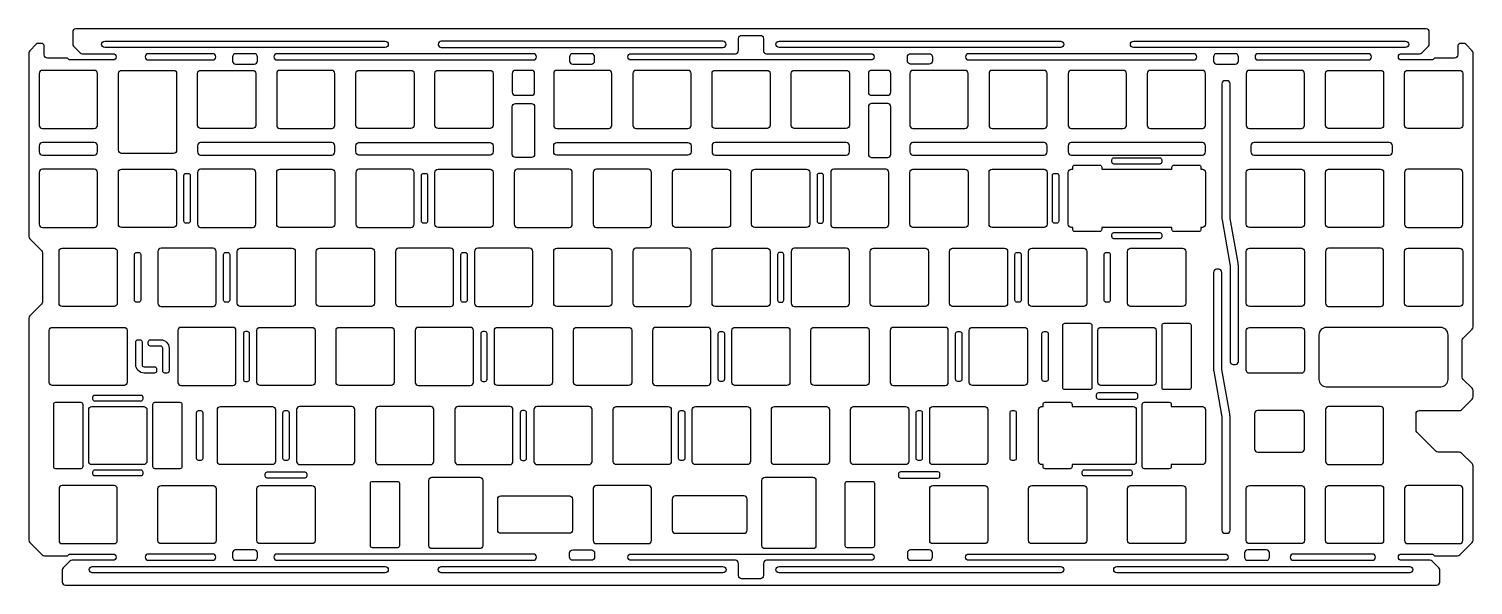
# Model space of a CAD drawing. Header units: millimetres. Extents: x -174 to 174, y -67 to 67.
import ezdxf

# ---------------------------------------------------------------- set-up
doc = ezdxf.new("R2010")
doc.units = ezdxf.units.MM
doc.layers.get('0').update_dxf_attribs({"linetype": 'CONTINUOUS'})

msp = doc.modelspace()

# ---------------------------------------------------------------- linework, layer by layer
for points in [[(169.36, 59.96), (164.82, 59.96, 0.18545), (164.32, 59.76, -0.18545), (163.65, 59.51), (156.56, 59.51, -1), (156.56, 61.01), (160.92, 61.01, 0.198912), (161.46, 61.23), (163.04, 62.81, 0.198912), (163.26, 63.34), (163.26, 66.26, 0.414214), (162.51, 67.01), (-162.51, 67.01, 0.414214), (-163.26, 66.26), (-163.26, 63.34, 0.198912), (-163.04, 62.81), (-161.46, 61.23, 0.198912), (-160.92, 61.01), (-153.56, 61.01, -1), (-153.56, 59.51), (-163.65, 59.51, -0.18545), (-164.32, 59.76, 0.18545), (-164.82, 59.96), (-169.36, 59.96, -0.414214), (-170.11, 60.71), (-170.11, 62.76, 0.414214), (-170.86, 63.51), (-171.5, 63.51, 0.198912), (-172.03, 63.29), (-173.59, 61.73, 0.198912), (-173.81, 61.2), (-173.81, 16.97, 0.198912), (-173.59, 16.44), (-170.76, 13.61, -0.198912), (-170.54, 13.08), (-170.54, 1.2, -0.198912), (-170.76, 0.67), (-173.59, -2.15, 0.198912), (-173.81, -2.68), (-173.81, -56.2, 0.198912), (-173.59, -56.73), (-170.58, -59.74, 0.198912), (-170.05, -59.96), (-164.82, -59.96, 0.18545), (-164.32, -59.76, -0.18545), (-163.65, -59.51), (-153.56, -59.51, -1), (-153.56, -61.01), (-163.42, -61.01, 0.198912), (-163.96, -61.23), (-165.54, -62.81, 0.198912), (-165.76, -63.34), (-165.76, -66.26, 0.414214), (-165.01, -67.01), (165.01, -67.01, 0.414214), (165.76, -66.26), (165.76, -63.34, 0.198912), (165.54, -62.81), (163.96, -61.23, 0.198912), (163.42, -61.01), (156.56, -61.01, -1), (156.56, -59.51), (163.65, -59.51, -0.18545), (164.32, -59.76, 0.18545), (164.82, -59.96), (170.05, -59.96, 0.198912), (170.58, -59.74), (173.59, -56.73, 0.198912), (173.81, -56.2), (173.81, -38.27, 0.198912), (173.59, -37.74), (171.03, -35.18, 0.198912), (170.5, -34.96), (165.38, -34.96, -0.198912), (164.85, -34.74), (160.29, -30.18, -0.198912), (160.07, -29.65), (160.07, -25.71, -0.414214), (160.82, -24.96), (170.5, -24.96, 0.198912), (171.03, -24.74), (173.59, -22.18, 0.198912), (173.81, -21.65), (173.81, -20.11, 0.198912), (173.59, -19.58), (171.43, -17.43, -0.198912), (171.21, -16.9), (171.21, -8.02, -0.198912), (171.43, -7.49), (173.59, -5.33, 0.198912), (173.81, -4.8), (173.81, 61.2, 0.198912), (173.59, 61.73), (172.03, 63.29, 0.198912), (171.5, 63.51), (170.86, 63.51, 0.414214), (170.11, 62.76), (170.11, 60.71, -0.414214)], [(-88.06, 62.51), (-155.56, 62.51, -1), (-155.56, 64.01), (-88.06, 64.01, -1)], [(-6.75, 62.51, 1), (-6.75, 64.01), (-74.56, 64.01, 1), (-74.56, 62.51)], [(-3.01, 61.76), (-3.01, 64.69, -0.414214), (-2.26, 65.44), (2.24, 65.44, -0.414214), (2.99, 64.69), (2.99, 61.76, 0.414214), (3.74, 61.01), (28.9, 61.01, -1), (28.9, 59.51), (-28.9, 59.51, -1), (-28.9, 61.01), (-3.76, 61.01, 0.414214)], [(74.56, 62.51), (6.75, 62.51, -1), (6.75, 64.01), (74.56, 64.01, -1)], [(157.56, 62.51), (92.06, 62.51, -1), (92.06, 64.01), (157.56, 64.01, -1)], [(-129.56, 59.51, 1), (-129.56, 61.01), (-145.06, 61.01, 1), (-145.06, 59.51)], [(-118.81, 60.26, 0.414214), (-119.56, 61.01), (-124.06, 61.01, 0.414214), (-124.81, 60.26), (-124.81, 59.26, 0.414214), (-124.06, 58.51), (-119.56, 58.51, 0.414214), (-118.81, 59.26)], [(-52.4, 59.51, 1), (-52.4, 61.01), (-114.06, 61.01, 1), (-114.06, 59.51)], [(-37.65, 60.26, 0.414214), (-38.4, 61.01), (-42.9, 61.01, 0.414214), (-43.65, 60.26), (-43.65, 59.26, 0.414214), (-42.9, 58.51), (-38.4, 58.51, 0.414214), (-37.65, 59.26)], [(43.65, 60.26), (43.65, 59.26, -0.414214), (42.9, 58.51), (38.4, 58.51, -0.414214), (37.65, 59.26), (37.65, 60.26, -0.414214), (38.4, 61.01), (42.9, 61.01, -0.414214)], [(52.4, 61.01, 1), (52.4, 59.51), (106.56, 59.51, 1), (106.56, 61.01)], [(117.31, 60.26, 0.414214), (116.56, 61.01), (112.06, 61.01, 0.414214), (111.31, 60.26), (111.31, 59.26, 0.414214), (112.06, 58.51), (116.56, 58.51, 0.414214), (117.31, 59.26)], [(122.06, 61.01, 1), (122.06, 59.51), (148.56, 59.51, 1), (148.56, 61.01)], [(-171.31, 43.76, 0.414214), (-170.56, 43.01), (-158.06, 43.01, 0.414214), (-157.31, 43.76), (-157.31, 56.26, 0.414214), (-158.06, 57.01), (-170.56, 57.01, 0.414214), (-171.31, 56.26)], [(-152.25, 37.76), (-152.25, 56.26, -0.414214), (-151.5, 57.01), (-139, 57.01, -0.414214), (-138.25, 56.26), (-138.25, 37.76, -0.414214), (-139, 37.01), (-151.5, 37.01, -0.414214)], [(-132.46, 57.01), (-119.96, 57.01, -0.414214), (-119.21, 56.26), (-119.21, 43.76, -0.414214), (-119.96, 43.01), (-132.46, 43.01, -0.414214), (-133.21, 43.76), (-133.21, 56.26, -0.414214)], [(-114.16, 43.76, 0.414214), (-113.41, 43.01), (-100.91, 43.01, 0.414214), (-100.16, 43.76), (-100.16, 56.26, 0.414214), (-100.91, 57.01), (-113.41, 57.01, 0.414214), (-114.16, 56.26)], [(-95.11, 43.76), (-95.11, 56.26, -0.414214), (-94.36, 57.01), (-81.86, 57.01, -0.414214), (-81.11, 56.26), (-81.11, 43.76, -0.414214), (-81.86, 43.01), (-94.36, 43.01, -0.414214)], [(-75.31, 57.01), (-62.81, 57.01, -0.414214), (-62.06, 56.26), (-62.06, 43.76, -0.414214), (-62.81, 43.01), (-75.31, 43.01, -0.414214), (-76.06, 43.76), (-76.06, 56.26, -0.414214)], [(-52.07, 56.26, 0.414214), (-52.82, 57.01), (-56.72, 57.01, 0.414214), (-57.47, 56.26), (-57.47, 51.76, 0.414214), (-56.72, 51.01), (-52.82, 51.01, 0.414214), (-52.07, 51.76)], [(-46.73, 57.01, 0.414214), (-47.48, 56.26), (-47.48, 43.76, 0.414214), (-46.73, 43.01), (-34.23, 43.01, 0.414214), (-33.48, 43.76), (-33.48, 56.26, 0.414214), (-34.23, 57.01)], [(-27.68, 57.01, 0.414214), (-28.43, 56.26), (-28.43, 43.76, 0.414214), (-27.68, 43.01), (-15.18, 43.01, 0.414214), (-14.43, 43.76), (-14.43, 56.26, 0.414214), (-15.18, 57.01)], [(-9.38, 43.76), (-9.38, 56.26, -0.414214), (-8.63, 57.01), (3.87, 57.01, -0.414214), (4.62, 56.26), (4.62, 43.76, -0.414214), (3.87, 43.01), (-8.63, 43.01, -0.414214)], [(9.67, 43.76), (9.67, 56.26, -0.414214), (10.42, 57.01), (22.92, 57.01, -0.414214), (23.67, 56.26), (23.67, 43.76, -0.414214), (22.92, 43.01), (10.42, 43.01, -0.414214)], [(33.66, 56.26, 0.414214), (32.91, 57.01), (29.01, 57.01, 0.414214), (28.26, 56.26), (28.26, 51.76, 0.414214), (29.01, 51.01), (32.91, 51.01, 0.414214), (33.66, 51.76)], [(51.49, 43.01, 0.414214), (52.24, 43.76), (52.24, 56.26, 0.414214), (51.49, 57.01), (38.99, 57.01, 0.414214), (38.24, 56.26), (38.24, 43.76, 0.414214), (38.99, 43.01)], [(58.04, 57.01, 0.414214), (57.29, 56.26), (57.29, 43.76, 0.414214), (58.04, 43.01), (70.54, 43.01, 0.414214), (71.29, 43.76), (71.29, 56.26, 0.414214), (70.54, 57.01)], [(77.09, 57.01, 0.414214), (76.34, 56.26), (76.34, 43.76, 0.414214), (77.09, 43.01), (89.59, 43.01, 0.414214), (90.34, 43.76), (90.34, 56.26, 0.414214), (89.59, 57.01)], [(109.39, 56.26, 0.414214), (108.64, 57.01), (96.14, 57.01, 0.414214), (95.39, 56.26), (95.39, 43.76, 0.414214), (96.14, 43.01), (108.64, 43.01, 0.414214), (109.39, 43.76)], [(119.96, 57.01, 0.414214), (119.21, 56.26), (119.21, 43.76, 0.414214), (119.96, 43.01), (132.46, 43.01, 0.414214), (133.21, 43.76), (133.21, 56.26, 0.414214), (132.46, 57.01)], [(152.26, 56.26), (152.26, 43.76, -0.414214), (151.51, 43.01), (139.01, 43.01, -0.414214), (138.26, 43.76), (138.26, 56.26, -0.414214), (139.01, 57.01), (151.51, 57.01, -0.414214)], [(157.31, 43.76), (157.31, 56.26, -0.414214), (158.06, 57.01), (170.56, 57.01, -0.414214), (171.31, 56.26), (171.31, 43.76, -0.414214), (170.56, 43.01), (158.06, 43.01, -0.414214)], [(114.06, 54.51, 0.414214), (113.31, 53.76), (113.31, 21.84, 0.043661), (113.38, 20.97), (115.26, 10.31, -0.043661), (115.31, 9.79), (115.31, -13.11, 0.414214), (116.06, -13.86), (116.56, -13.86, 0.414214), (117.31, -13.11), (117.31, 9.79, 0.043661), (117.23, 10.66), (115.35, 21.32, -0.043661), (115.31, 21.84), (115.31, 53.76, 0.414214), (114.56, 54.51)], [(-57.47, 36.76), (-57.47, 48.26, -0.414214), (-56.72, 49.01), (-52.82, 49.01, -0.414214), (-52.07, 48.26), (-52.07, 36.76, -0.414214), (-52.82, 36.01), (-56.72, 36.01, -0.414214)], [(32.91, 36.01, 0.414214), (33.66, 36.76), (33.66, 48.26, 0.414214), (32.91, 49.01), (29.01, 49.01, 0.414214), (28.26, 48.26), (28.26, 36.76, 0.414214), (29.01, 36.01)], [(-158.06, 36.6, 0.414214), (-157.31, 37.35), (-157.31, 38.85, 0.414214), (-158.06, 39.6), (-170.56, 39.6, 0.414214), (-171.31, 38.85), (-171.31, 37.35, 0.414214), (-170.56, 36.6)], [(-133.21, 37.35, 0.414214), (-132.46, 36.6), (-100.91, 36.6, 0.414214), (-100.16, 37.35), (-100.16, 38.85, 0.414214), (-100.91, 39.6), (-132.46, 39.6, 0.414214), (-133.21, 38.85)], [(-95.11, 37.35), (-95.11, 38.85, -0.414214), (-94.36, 39.6), (-62.81, 39.6, -0.414214), (-62.06, 38.85), (-62.06, 37.35, -0.414214), (-62.81, 36.6), (-94.36, 36.6, -0.414214)], [(-15.18, 36.6), (-46.73, 36.6, -0.414214), (-47.48, 37.35), (-47.48, 38.85, -0.414214), (-46.73, 39.6), (-15.18, 39.6, -0.414214), (-14.43, 38.85), (-14.43, 37.35, -0.414214)], [(-8.63, 39.6, 0.414214), (-9.38, 38.85), (-9.38, 37.35, 0.414214), (-8.63, 36.6), (22.92, 36.6, 0.414214), (23.67, 37.35), (23.67, 38.85, 0.414214), (22.92, 39.6)], [(38.99, 39.6, 0.414214), (38.24, 38.85), (38.24, 37.35, 0.414214), (38.99, 36.6), (70.54, 36.6, 0.414214), (71.29, 37.35), (71.29, 38.85, 0.414214), (70.54, 39.6)], [(76.34, 37.35, 0.414214), (77.09, 36.6), (108.64, 36.6, 0.414214), (109.39, 37.35), (109.39, 38.85, 0.414214), (108.64, 39.6), (77.09, 39.6, 0.414214), (76.34, 38.85)], [(153.64, 36.6, 0.414214), (154.39, 37.35), (154.39, 38.85, 0.414214), (153.64, 39.6), (121.09, 39.6, 0.414214), (120.34, 38.85), (120.34, 37.35, 0.414214), (121.09, 36.6)], [(87.37, 35.94), (98.37, 35.94, -0.414211), (98.87, 35.44), (98.87, 34.94, -0.414214), (98.37, 34.44), (87.37, 34.44, -0.414214), (86.87, 34.94), (86.87, 35.44, -0.414216)], [(-171.31, 19.94, 0.414214), (-170.56, 19.19), (-158.06, 19.19, 0.414214), (-157.31, 19.94), (-157.31, 32.44, 0.414214), (-158.06, 33.19), (-170.56, 33.19, 0.414214), (-171.31, 32.44)], [(-139.01, 19.19), (-151.51, 19.19, -0.414214), (-152.26, 19.94), (-152.26, 32.44, -0.414214), (-151.51, 33.19), (-139.01, 33.19, -0.414214), (-138.26, 32.44), (-138.26, 19.94, -0.414214)], [(-136.48, 20.69), (-136.48, 31.69, -0.414214), (-135.98, 32.19), (-135.48, 32.19, -0.414214), (-134.98, 31.69), (-134.98, 20.69, -0.414214), (-135.48, 20.19), (-135.98, 20.19, -0.414214)], [(-132.46, 33.19, 0.414214), (-133.21, 32.44), (-133.21, 19.94, 0.414214), (-132.46, 19.19), (-119.96, 19.19, 0.414214), (-119.21, 19.94), (-119.21, 32.44, 0.414214), (-119.96, 33.19)], [(-100.91, 19.19), (-113.41, 19.19, -0.414214), (-114.16, 19.94), (-114.16, 32.44, -0.414214), (-113.41, 33.19), (-100.91, 33.19, -0.414214), (-100.16, 32.44), (-100.16, 19.94, -0.414214)], [(-81.86, 19.19, 0.414214), (-81.11, 19.94), (-81.11, 32.44, 0.414214), (-81.86, 33.19), (-94.36, 33.19, 0.414214), (-95.11, 32.44), (-95.11, 19.94, 0.414214), (-94.36, 19.19)], [(-78.83, 32.19), (-78.33, 32.19, -0.414214), (-77.83, 31.69), (-77.83, 20.69, -0.414214), (-78.33, 20.19), (-78.83, 20.19, -0.414214), (-79.33, 20.69), (-79.33, 31.69, -0.414214)], [(-75.31, 33.19), (-62.81, 33.19, -0.414214), (-62.06, 32.44), (-62.06, 19.94, -0.414214), (-62.81, 19.19), (-75.31, 19.19, -0.414214), (-76.06, 19.94), (-76.06, 32.44, -0.414214)], [(-57.01, 19.94, 0.414214), (-56.26, 19.19), (-43.76, 19.19, 0.414214), (-43.01, 19.94), (-43.01, 32.44, 0.414214), (-43.76, 33.19), (-56.26, 33.19, 0.414214), (-57.01, 32.44)], [(-24.71, 19.19, 0.414214), (-23.96, 19.94), (-23.96, 32.44, 0.414214), (-24.71, 33.19), (-37.21, 33.19, 0.414214), (-37.96, 32.44), (-37.96, 19.94, 0.414214), (-37.21, 19.19)], [(-18.91, 19.94), (-18.91, 32.44, -0.414214), (-18.16, 33.19), (-5.66, 33.19, -0.414214), (-4.91, 32.44), (-4.91, 19.94, -0.414214), (-5.66, 19.19), (-18.16, 19.19, -0.414214)], [(13.39, 19.19), (0.89, 19.19, -0.414214), (0.14, 19.94), (0.14, 32.44, -0.414214), (0.89, 33.19), (13.39, 33.19, -0.414214), (14.14, 32.44), (14.14, 19.94, -0.414214)], [(15.92, 20.69, 0.414214), (16.42, 20.19), (16.92, 20.19, 0.414214), (17.42, 20.69), (17.42, 31.69, 0.414214), (16.92, 32.19), (16.42, 32.19, 0.414214), (15.92, 31.69)], [(19.19, 19.94, 0.414214), (19.94, 19.19), (32.44, 19.19, 0.414214), (33.19, 19.94), (33.19, 32.44, 0.414214), (32.44, 33.19), (19.94, 33.19, 0.414214), (19.19, 32.44)], [(51.49, 19.19), (38.99, 19.19, -0.414214), (38.24, 19.94), (38.24, 32.44, -0.414214), (38.99, 33.19), (51.49, 33.19, -0.414214), (52.24, 32.44), (52.24, 19.94, -0.414214)], [(70.54, 19.19), (58.04, 19.19, -0.414214), (57.29, 19.94), (57.29, 32.44, -0.414214), (58.04, 33.19), (70.54, 33.19, -0.414214), (71.29, 32.44), (71.29, 19.94, -0.414214)], [(73.07, 32.19), (73.57, 32.19, -0.414214), (74.07, 31.69), (74.07, 20.69, -0.414214), (73.57, 20.19), (73.07, 20.19, -0.414214), (72.57, 20.69), (72.57, 31.69, -0.414214)], [(84.43, 33.69), (84.43, 33.19), (101.31, 33.19), (101.31, 33.69, -0.414214), (101.81, 34.19), (107.81, 34.19, -0.414214), (108.31, 33.69), (108.31, 33.19), (108.64, 33.19, -0.414214), (109.39, 32.44), (109.39, 19.94, -0.414214), (108.64, 19.19), (108.31, 19.19), (108.31, 18.69, -0.414214), (107.81, 18.19), (101.81, 18.19, -0.414214), (101.31, 18.69), (101.31, 19.19), (84.43, 19.19), (84.43, 18.69, -0.414214), (83.93, 18.19), (77.93, 18.19, -0.414214), (77.43, 18.69), (77.43, 19.19), (77.09, 19.19, -0.414214), (76.34, 19.94), (76.34, 32.44, -0.414214), (77.09, 33.19), (77.43, 33.19), (77.43, 33.69, -0.414214), (77.93, 34.19), (83.93, 34.19, -0.414214)], [(132.46, 19.19), (119.96, 19.19, -0.414214), (119.21, 19.94), (119.21, 32.44, -0.414214), (119.96, 33.19), (132.46, 33.19, -0.414214), (133.21, 32.44), (133.21, 19.94, -0.414214)], [(138.26, 19.94), (138.26, 32.44, -0.414214), (139.01, 33.19), (151.51, 33.19, -0.414214), (152.26, 32.44), (152.26, 19.94, -0.414214), (151.51, 19.19), (139.01, 19.19, -0.414214)], [(157.31, 19.94, 0.414214), (158.06, 19.19), (170.56, 19.19, 0.414214), (171.31, 19.94), (171.31, 32.44, 0.414214), (170.56, 33.19), (158.06, 33.19, 0.414214), (157.31, 32.44)], [(98.37, 16.44), (87.37, 16.45, -0.414159), (86.87, 16.95), (86.87, 17.44, -0.414214), (87.37, 17.94), (98.37, 17.94, -0.414214), (98.87, 17.44), (98.87, 16.94, -0.414269)], [(-165.79, 14.14), (-153.29, 14.14, -0.414214), (-152.54, 13.39), (-152.54, 0.89, -0.414214), (-153.29, 0.14), (-165.79, 0.14, -0.414214), (-166.54, 0.89), (-166.54, 13.39, -0.414214)], [(-142.73, 0.89, 0.414214), (-141.98, 0.14), (-129.48, 0.14, 0.414214), (-128.73, 0.89), (-128.73, 13.39, 0.414214), (-129.48, 14.14), (-141.98, 14.14, 0.414214), (-142.73, 13.39)], [(-109.68, 13.39), (-109.68, 0.89, -0.414214), (-110.43, 0.14), (-122.93, 0.14, -0.414214), (-123.68, 0.89), (-123.68, 13.39, -0.414214), (-122.93, 14.14), (-110.43, 14.14, -0.414214)], [(-91.38, 0.14), (-103.88, 0.14, -0.414214), (-104.63, 0.89), (-104.63, 13.39, -0.414214), (-103.88, 14.14), (-91.38, 14.14, -0.414214), (-90.63, 13.39), (-90.63, 0.89, -0.414214)], [(-72.33, 0.14, 0.414214), (-71.58, 0.89), (-71.58, 13.39, 0.414214), (-72.33, 14.14), (-84.83, 14.14, 0.414214), (-85.58, 13.39), (-85.58, 0.89, 0.414214), (-84.83, 0.14)], [(-65.78, 14.14, 0.414214), (-66.53, 13.39), (-66.53, 0.89, 0.414214), (-65.78, 0.14), (-53.28, 0.14, 0.414214), (-52.53, 0.89), (-52.53, 13.39, 0.414214), (-53.28, 14.14)], [(-34.23, 0.14), (-46.73, 0.14, -0.414214), (-47.48, 0.89), (-47.48, 13.39, -0.414214), (-46.73, 14.14), (-34.23, 14.14, -0.414214), (-33.48, 13.39), (-33.48, 0.89, -0.414214)], [(-27.68, 14.14, 0.414214), (-28.43, 13.39), (-28.43, 0.89, 0.414214), (-27.68, 0.14), (-15.18, 0.14, 0.414214), (-14.43, 0.89), (-14.43, 13.39, 0.414214), (-15.18, 14.14)], [(4.62, 13.39), (4.62, 0.89, -0.414214), (3.87, 0.14), (-8.63, 0.14, -0.414214), (-9.38, 0.89), (-9.38, 13.39, -0.414214), (-8.63, 14.14), (3.87, 14.14, -0.414214)], [(10.42, 14.14, 0.414214), (9.67, 13.39), (9.67, 0.89, 0.414214), (10.42, 0.14), (22.92, 0.14, 0.414214), (23.67, 0.89), (23.67, 13.39, 0.414214), (22.92, 14.14)], [(28.72, 0.89), (28.72, 13.39, -0.414214), (29.47, 14.14), (41.97, 14.14, -0.414214), (42.72, 13.39), (42.72, 0.89, -0.414214), (41.97, 0.14), (29.47, 0.14, -0.414214)], [(48.52, 14.14), (61.02, 14.14, -0.414214), (61.77, 13.39), (61.77, 0.89, -0.414214), (61.02, 0.14), (48.52, 0.14, -0.414214), (47.77, 0.89), (47.77, 13.39, -0.414214)], [(80.82, 13.39), (80.82, 0.89, -0.414214), (80.07, 0.14), (67.57, 0.14, -0.414214), (66.82, 0.89), (66.82, 13.39, -0.414214), (67.57, 14.14), (80.07, 14.14, -0.414214)], [(91.38, 14.14), (103.88, 14.14, -0.414214), (104.63, 13.39), (104.63, 0.89, -0.414214), (103.88, 0.14), (91.38, 0.14, -0.414214), (90.63, 0.89), (90.63, 13.39, -0.414214)], [(119.21, 0.89), (119.21, 13.39, -0.414214), (119.96, 14.14), (132.46, 14.14, -0.414214), (133.21, 13.39), (133.21, 0.89, -0.414214), (132.46, 0.14), (119.96, 0.14, -0.414214)], [(152.26, 13.39, 0.414214), (151.51, 14.14), (139.01, 14.14, 0.414214), (138.26, 13.39), (138.26, 0.89, 0.414214), (139.01, 0.14), (151.51, 0.14, 0.414214), (152.26, 0.89)], [(157.31, 0.89), (157.31, 13.39, -0.414214), (158.06, 14.14), (170.56, 14.14, -0.414214), (171.31, 13.39), (171.31, 0.89, -0.414214), (170.56, 0.14), (158.06, 0.14, -0.414214)], [(-147.39, 1.14), (-147.89, 1.14, -0.414214), (-148.39, 1.64), (-148.39, 12.64, -0.414214), (-147.89, 13.14), (-147.39, 13.14, -0.414214), (-146.89, 12.64), (-146.89, 1.64, -0.414214)], [(-125.46, 12.64), (-125.46, 1.64, -0.414214), (-125.96, 1.14), (-126.46, 1.14, -0.414214), (-126.96, 1.64), (-126.96, 12.64, -0.414214), (-126.46, 13.14), (-125.96, 13.14, -0.414214)], [(-69.81, 1.64), (-69.81, 12.64, -0.414214), (-69.31, 13.14), (-68.81, 13.14, -0.414214), (-68.31, 12.64), (-68.31, 1.64, -0.414214), (-68.81, 1.14), (-69.31, 1.14, -0.414214)], [(6.89, 13.14, 0.414214), (6.39, 12.64), (6.39, 1.64, 0.414214), (6.89, 1.14), (7.39, 1.14, 0.414214), (7.89, 1.64), (7.89, 12.64, 0.414214), (7.39, 13.14)], [(65.04, 12.64), (65.04, 1.64, -0.414214), (64.54, 1.14), (64.04, 1.14, -0.414214), (63.54, 1.64), (63.54, 12.64, -0.414214), (64.04, 13.14), (64.54, 13.14, -0.414214)], [(85.98, 1.14), (85.48, 1.14, -0.414214), (84.98, 1.64), (84.98, 12.64, -0.414214), (85.48, 13.14), (85.98, 13.14, -0.414214), (86.48, 12.64), (86.48, 1.64, -0.414214)], [(114.56, -54.51, 0.414214), (115.31, -53.76), (115.31, -26.6, 0.043661), (115.23, -25.73), (113.35, -15.08, -0.043661), (113.31, -14.56), (113.31, 8.34, 0.414214), (112.56, 9.09), (112.06, 9.09, 0.414214), (111.31, 8.34), (111.31, -14.56, 0.043661), (111.38, -15.42), (113.26, -26.08, -0.043661), (113.31, -26.6), (113.31, -53.76, 0.414214), (114.06, -54.51)], [(-168.92, -18.16), (-168.92, -5.66, -0.414214), (-168.17, -4.91), (-150.91, -4.91, -0.414214), (-150.16, -5.66), (-150.16, -18.16, -0.414214), (-150.91, -18.91), (-168.17, -18.91, -0.414214)], [(-123.97, -5.66, 0.414214), (-124.72, -4.91), (-137.22, -4.91, 0.414214), (-137.97, -5.66), (-137.97, -18.16, 0.414214), (-137.22, -18.91), (-124.72, -18.91, 0.414214), (-123.97, -18.16)], [(-120.69, -6.41, 0.414214), (-121.19, -5.91), (-121.69, -5.91, 0.414214), (-122.19, -6.41), (-122.19, -17.41, 0.414214), (-121.69, -17.91), (-121.19, -17.91, 0.414214), (-120.69, -17.41)], [(-118.92, -18.16), (-118.92, -5.66, -0.414214), (-118.17, -4.91), (-105.67, -4.91, -0.414214), (-104.92, -5.66), (-104.92, -18.16, -0.414214), (-105.67, -18.91), (-118.17, -18.91, -0.414214)], [(-86.62, -18.91), (-99.12, -18.91, -0.414214), (-99.87, -18.16), (-99.87, -5.66, -0.414214), (-99.12, -4.91), (-86.62, -4.91, -0.414214), (-85.87, -5.66), (-85.87, -18.16, -0.414214)], [(-66.82, -5.66, 0.414214), (-67.57, -4.91), (-80.07, -4.91, 0.414214), (-80.82, -5.66), (-80.82, -18.16, 0.414214), (-80.07, -18.91), (-67.57, -18.91, 0.414214), (-66.82, -18.16)], [(-64.04, -17.91, 0.414214), (-63.54, -17.41), (-63.54, -6.41, 0.414214), (-64.04, -5.91), (-64.54, -5.91, 0.414214), (-65.04, -6.41), (-65.04, -17.41, 0.414214), (-64.54, -17.91)], [(-61.02, -4.91), (-48.52, -4.91, -0.414214), (-47.77, -5.66), (-47.77, -18.16, -0.414214), (-48.52, -18.91), (-61.02, -18.91, -0.414214), (-61.77, -18.16), (-61.77, -5.66, -0.414214)], [(-42.72, -18.16), (-42.72, -5.66, -0.414214), (-41.97, -4.91), (-29.47, -4.91, -0.414214), (-28.72, -5.66), (-28.72, -18.16, -0.414214), (-29.47, -18.91), (-41.97, -18.91, -0.414214)], [(-23.67, -18.16, 0.414214), (-22.92, -18.91), (-10.42, -18.91, 0.414214), (-9.67, -18.16), (-9.67, -5.66, 0.414214), (-10.42, -4.91), (-22.92, -4.91, 0.414214), (-23.67, -5.66)], [(-6.39, -6.41), (-6.39, -17.41, -0.414214), (-6.89, -17.91), (-7.39, -17.91, -0.414214), (-7.89, -17.41), (-7.89, -6.41, -0.414214), (-7.39, -5.91), (-6.89, -5.91, -0.414214)], [(-4.62, -18.16), (-4.62, -5.66, -0.414214), (-3.87, -4.91), (8.63, -4.91, -0.414214), (9.38, -5.66), (9.38, -18.16, -0.414214), (8.63, -18.91), (-3.87, -18.91, -0.414214)], [(27.68, -18.91), (15.18, -18.91, -0.414214), (14.43, -18.16), (14.43, -5.66, -0.414214), (15.18, -4.91), (27.68, -4.91, -0.414214), (28.43, -5.66), (28.43, -18.16, -0.414214)], [(33.48, -18.16, 0.414214), (34.23, -18.91), (46.73, -18.91, 0.414214), (47.48, -18.16), (47.48, -5.66, 0.414214), (46.73, -4.91), (34.23, -4.91, 0.414214), (33.48, -5.66)], [(49.76, -5.91), (50.26, -5.91, -0.414214), (50.76, -6.41), (50.76, -17.41, -0.414214), (50.26, -17.91), (49.76, -17.91, -0.414214), (49.26, -17.41), (49.26, -6.41, -0.414214)], [(66.53, -5.66), (66.53, -18.16, -0.414214), (65.78, -18.91), (53.28, -18.91, -0.414214), (52.53, -18.16), (52.53, -5.66, -0.414214), (53.28, -4.91), (65.78, -4.91, -0.414214)], [(71.04, -17.91), (70.54, -17.91, -0.414214), (70.04, -17.41), (70.04, -6.41, -0.414214), (70.54, -5.91), (71.04, -5.91, -0.414214), (71.54, -6.41), (71.54, -17.41, -0.414214)], [(82.05, -4.41), (82.05, -19.41, -0.414214), (81.55, -19.91), (75.55, -19.91, -0.414214), (75.05, -19.41), (75.05, -4.41, -0.414214), (75.55, -3.91), (81.55, -3.91, -0.414214)], [(97.49, -5.66), (97.49, -18.16, -0.414214), (96.74, -18.91), (84.24, -18.91, -0.414214), (83.49, -18.16), (83.49, -5.66, -0.414214), (84.24, -4.91), (96.74, -4.91, -0.414214)], [(99.43, -3.91), (105.43, -3.91, -0.414214), (105.93, -4.41), (105.93, -19.41, -0.414214), (105.43, -19.91), (99.43, -19.91, -0.414214), (98.93, -19.41), (98.93, -4.41, -0.414214)], [(133.21, -5.71), (133.21, -15.21, -0.414214), (132.46, -15.96), (119.96, -15.96, -0.414214), (119.21, -15.21), (119.21, -5.71, -0.414214), (119.96, -4.96), (132.46, -4.96, -0.414214)], [(166.04, -19.2, 0.414214), (167.79, -17.45), (167.79, -6.69, 0.414214), (166.04, -4.94), (138.46, -4.94, 0.414214), (136.71, -6.69), (136.71, -17.45, 0.414214), (138.46, -19.2)], [(-143.57, -15.91), (-146.07, -15.91, -0.414214), (-148.07, -13.91), (-148.07, -8.41, -0.414214), (-147.57, -7.91), (-147.07, -7.91, -0.414214), (-146.57, -8.41), (-146.57, -13.91, 0.414214), (-146.07, -14.41), (-143.57, -14.41, -0.414214), (-143.07, -14.91), (-143.07, -15.41, -0.414214)], [(-140.07, -9.91), (-140.07, -15.41, -0.414214), (-140.57, -15.91), (-141.07, -15.91, -0.414214), (-141.57, -15.41), (-141.57, -9.91, 0.414214), (-142.07, -9.41), (-144.57, -9.41, -0.414214), (-145.07, -8.91), (-145.07, -8.41, -0.414214), (-144.57, -7.91), (-142.07, -7.91, -0.414214)], [(92.61, -22.18, 0.414214), (93.11, -21.68), (93.11, -21.18, 0.414214), (92.61, -20.68), (83.61, -20.68, 0.414214), (83.11, -21.18), (83.11, -21.68, 0.414214), (83.61, -22.18)], [(-160.84, -23.46), (-160.84, -38.46, -0.414214), (-161.34, -38.96), (-167.34, -38.96, -0.414214), (-167.84, -38.46), (-167.84, -23.46, -0.414214), (-167.34, -22.96), (-161.34, -22.96, -0.414214)], [(-159.4, -37.21), (-159.4, -24.71, -0.414214), (-158.65, -23.96), (-146.15, -23.96, -0.414214), (-145.4, -24.71), (-145.4, -37.21, -0.414214), (-146.15, -37.96), (-158.65, -37.96, -0.414214)], [(-158.4, -22.21), (-158.4, -21.71, -0.414214), (-157.9, -21.21), (-146.9, -21.21, -0.414214), (-146.4, -21.71), (-146.4, -22.21, -0.414214), (-146.9, -22.71), (-157.9, -22.71, -0.414214)], [(-136.96, -23.46), (-136.96, -38.46, -0.414214), (-137.46, -38.96), (-143.46, -38.96, -0.414214), (-143.96, -38.46), (-143.96, -23.46, -0.414214), (-143.46, -22.96), (-137.46, -22.96, -0.414214)], [(-128.44, -37.21), (-128.44, -24.71, -0.414214), (-127.69, -23.96), (-115.19, -23.96, -0.414214), (-114.44, -24.71), (-114.44, -37.21, -0.414214), (-115.19, -37.96), (-127.69, -37.96, -0.414214)], [(-108.64, -23.96, 0.414214), (-109.39, -24.71), (-109.39, -37.21, 0.414214), (-108.64, -37.96), (-96.14, -37.96, 0.414214), (-95.39, -37.21), (-95.39, -24.71, 0.414214), (-96.14, -23.96)], [(-89.59, -23.96, 0.414214), (-90.34, -24.71), (-90.34, -37.21, 0.414214), (-89.59, -37.96), (-77.09, -37.96, 0.414214), (-76.34, -37.21), (-76.34, -24.71, 0.414214), (-77.09, -23.96)], [(-57.29, -24.71, 0.414214), (-58.04, -23.96), (-70.54, -23.96, 0.414214), (-71.29, -24.71), (-71.29, -37.21, 0.414214), (-70.54, -37.96), (-58.04, -37.96, 0.414214), (-57.29, -37.21)], [(-51.49, -23.96, 0.414214), (-52.24, -24.71), (-52.24, -37.21, 0.414214), (-51.49, -37.96), (-38.99, -37.96, 0.414214), (-38.24, -37.21), (-38.24, -24.71, 0.414214), (-38.99, -23.96)], [(-32.44, -23.96), (-19.94, -23.96, -0.414214), (-19.19, -24.71), (-19.19, -37.21, -0.414214), (-19.94, -37.96), (-32.44, -37.96, -0.414214), (-33.19, -37.21), (-33.19, -24.71, -0.414214)], [(-13.39, -23.96), (-0.89, -23.96, -0.414214), (-0.14, -24.71), (-0.14, -37.21, -0.414214), (-0.89, -37.96), (-13.39, -37.96, -0.414214), (-14.14, -37.21), (-14.14, -24.71, -0.414214)], [(18.91, -24.71), (18.91, -37.21, -0.414214), (18.16, -37.96), (5.66, -37.96, -0.414214), (4.91, -37.21), (4.91, -24.71, -0.414214), (5.66, -23.96), (18.16, -23.96, -0.414214)], [(37.96, -24.71), (37.96, -37.21, -0.414214), (37.21, -37.96), (24.71, -37.96, -0.414214), (23.96, -37.21), (23.96, -24.71, -0.414214), (24.71, -23.96), (37.21, -23.96, -0.414214)], [(43.76, -23.96), (56.26, -23.96, -0.414214), (57.01, -24.71), (57.01, -37.21, -0.414214), (56.26, -37.96), (43.76, -37.96, -0.414214), (43.01, -37.21), (43.01, -24.71, -0.414214)], [(77.29, -23.46), (77.29, -23.96), (91.98, -23.96, -0.414214), (92.73, -24.71), (92.73, -37.21, -0.414214), (91.98, -37.96), (77.29, -37.96), (77.29, -38.46, -0.414214), (76.79, -38.96), (70.79, -38.96, -0.414214), (70.29, -38.46), (70.29, -37.96), (69.95, -37.96, -0.414214), (69.2, -37.21), (69.2, -24.71, -0.414214), (69.95, -23.96), (70.29, -23.96), (70.29, -23.46, -0.414214), (70.79, -22.96), (76.79, -22.96, -0.414214)], [(101.16, -23.46), (101.16, -23.96), (108.64, -23.96, -0.414214), (109.39, -24.71), (109.39, -37.21, -0.414214), (108.64, -37.96), (101.16, -37.96), (101.16, -38.46, -0.414214), (100.66, -38.96), (94.66, -38.96, -0.414214), (94.16, -38.46), (94.16, -23.46, -0.414214), (94.66, -22.96), (100.66, -22.96, -0.414214)], [(152.26, -24.71, 0.414214), (151.51, -23.96), (139.01, -23.96, 0.414214), (138.26, -24.71), (138.26, -37.21, 0.414214), (139.01, -37.96), (151.51, -37.96, 0.414214), (152.26, -37.21)], [(-132.95, -24.96), (-132.45, -24.96, -0.414214), (-131.95, -25.46), (-131.95, -36.46, -0.414214), (-132.45, -36.96), (-132.95, -36.96, -0.414214), (-133.45, -36.46), (-133.45, -25.46, -0.414214)], [(-112.67, -36.46), (-112.67, -25.46, -0.414214), (-112.17, -24.96), (-111.67, -24.96, -0.414214), (-111.17, -25.46), (-111.17, -36.46, -0.414214), (-111.67, -36.96), (-112.17, -36.96, -0.414214)], [(-55.02, -24.96, 0.414214), (-55.52, -25.46), (-55.52, -36.46, 0.414214), (-55.02, -36.96), (-54.52, -36.96, 0.414214), (-54.02, -36.46), (-54.02, -25.46, 0.414214), (-54.52, -24.96)], [(-16.92, -24.96), (-16.42, -24.96, -0.414214), (-15.92, -25.46), (-15.92, -36.46, -0.414214), (-16.42, -36.96), (-16.92, -36.96, -0.414214), (-17.42, -36.46), (-17.42, -25.46, -0.414214)], [(40.23, -24.96), (40.73, -24.96, -0.414214), (41.23, -25.46), (41.23, -36.46, -0.414214), (40.73, -36.96), (40.23, -36.96, -0.414214), (39.73, -36.46), (39.73, -25.46, -0.414214)], [(63.35, -36.96), (62.85, -36.96, -0.414214), (62.35, -36.46), (62.35, -25.46, -0.414214), (62.85, -24.96), (63.35, -24.96, -0.414214), (63.85, -25.46), (63.85, -36.46, -0.414214)], [(132.46, -34.96, 0.414214), (133.21, -34.21), (133.21, -25.71, 0.414214), (132.46, -24.96), (121.96, -24.96, 0.414214), (121.21, -25.71), (121.21, -34.21, 0.414214), (121.96, -34.96)], [(-146.9, -40.71), (-157.9, -40.71, -0.414214), (-158.4, -40.21), (-158.4, -39.71, -0.414214), (-157.9, -39.21), (-146.9, -39.21, -0.414214), (-146.4, -39.71), (-146.4, -40.21, -0.414214)], [(-116.92, -40.73), (-116.92, -40.23, -0.414214), (-116.42, -39.73), (-107.42, -39.73, -0.414214), (-106.92, -40.23), (-106.92, -40.73, -0.414214), (-107.42, -41.23), (-116.42, -41.23, -0.414214)], [(-77.54, -57.46), (-77.54, -41.76, -0.414214), (-76.79, -41.01), (-65.29, -41.01, -0.414214), (-64.54, -41.76), (-64.54, -57.46, -0.414214), (-65.29, -58.21), (-76.79, -58.21, -0.414214)], [(2.63, -57.46), (2.63, -41.76, -0.414214), (3.38, -41.01), (14.88, -41.01, -0.414214), (15.63, -41.76), (15.63, -57.46, -0.414214), (14.88, -58.21), (3.38, -58.21, -0.414214)], [(35.98, -39.73, 0.414214), (35.48, -40.23), (35.48, -40.73, 0.414214), (35.98, -41.23), (44.98, -41.23, 0.414214), (45.48, -40.73), (45.48, -40.23, 0.414214), (44.98, -39.73)], [(91.72, -39.71), (91.72, -40.21, -0.414092), (91.23, -40.71), (80.23, -40.71, -0.414335), (79.72, -40.21), (79.72, -39.71, -0.414214), (80.22, -39.21), (91.22, -39.21, -0.414214)], [(-153.29, -57.01, 0.414214), (-152.54, -56.26), (-152.54, -43.76, 0.414214), (-153.29, -43.01), (-165.79, -43.01, 0.414214), (-166.54, -43.76), (-166.54, -56.26, 0.414214), (-165.79, -57.01)], [(-129.48, -57.01), (-141.98, -57.01, -0.414214), (-142.73, -56.26), (-142.73, -43.76, -0.414214), (-141.98, -43.01), (-129.48, -43.01, -0.414214), (-128.73, -43.76), (-128.73, -56.26, -0.414214)], [(-104.92, -43.76), (-104.92, -56.26, -0.414214), (-105.67, -57.01), (-118.17, -57.01, -0.414214), (-118.92, -56.26), (-118.92, -43.76, -0.414214), (-118.17, -43.01), (-105.67, -43.01, -0.414214)], [(-85.11, -58.01), (-91.11, -58.01, -0.414214), (-91.61, -57.51), (-91.61, -42.51, -0.414214), (-91.11, -42.01), (-85.11, -42.01, -0.414214), (-84.61, -42.51), (-84.61, -57.51, -0.414214)], [(-37.96, -56.26, 0.414214), (-37.21, -57.01), (-24.71, -57.01, 0.414214), (-23.96, -56.26), (-23.96, -43.76, 0.414214), (-24.71, -43.01), (-37.21, -43.01, 0.414214), (-37.96, -43.76)], [(22.69, -57.51), (22.69, -42.51, -0.414214), (23.19, -42.01), (29.19, -42.01, -0.414214), (29.69, -42.51), (29.69, -57.51, -0.414214), (29.19, -58.01), (23.19, -58.01, -0.414214)], [(56.26, -57.01), (43.76, -57.01, -0.414214), (43.01, -56.26), (43.01, -43.76, -0.414214), (43.76, -43.01), (56.26, -43.01, -0.414214), (57.01, -43.76), (57.01, -56.26, -0.414214)], [(80.07, -57.01), (67.57, -57.01, -0.414214), (66.82, -56.26), (66.82, -43.76, -0.414214), (67.57, -43.01), (80.07, -43.01, -0.414214), (80.82, -43.76), (80.82, -56.26, -0.414214)], [(103.88, -57.01), (91.38, -57.01, -0.414214), (90.63, -56.26), (90.63, -43.76, -0.414214), (91.38, -43.01), (103.88, -43.01, -0.414214), (104.63, -43.76), (104.63, -56.26, -0.414214)], [(132.46, -57.01), (119.96, -57.01, -0.414214), (119.21, -56.26), (119.21, -43.76, -0.414214), (119.96, -43.01), (132.46, -43.01, -0.414214), (133.21, -43.76), (133.21, -56.26, -0.414214)], [(151.51, -57.01), (139.01, -57.01, -0.414214), (138.26, -56.26), (138.26, -43.76, -0.414214), (139.01, -43.01), (151.51, -43.01, -0.414214), (152.26, -43.76), (152.26, -56.26, -0.414214)], [(157.31, -56.26, 0.414214), (158.06, -57.01), (170.56, -57.01, 0.414214), (171.31, -56.26), (171.31, -43.76, 0.414214), (170.56, -43.01), (158.06, -43.01, 0.414214), (157.31, -43.76)], [(-43.71, -54.51), (-60.21, -54.51, -0.414214), (-60.96, -53.76), (-60.96, -46.26, -0.414214), (-60.21, -45.51), (-43.71, -45.51, -0.414214), (-42.96, -46.26), (-42.96, -53.76, -0.414214)], [(-18.21, -45.51, 0.414214), (-18.96, -46.26), (-18.96, -53.76, 0.414214), (-18.21, -54.51), (-1.71, -54.51, 0.414214), (-0.96, -53.76), (-0.96, -46.26, 0.414214), (-1.71, -45.51)], [(-118.81, -59.26, 0.414214), (-119.56, -58.51), (-124.06, -58.51, 0.414214), (-124.81, -59.26), (-124.81, -60.26, 0.414214), (-124.06, -61.01), (-119.56, -61.01, 0.414214), (-118.81, -60.26)], [(-37.65, -59.26), (-37.65, -60.26, -0.414214), (-38.4, -61.01), (-42.9, -61.01, -0.414214), (-43.65, -60.26), (-43.65, -59.26, -0.414214), (-42.9, -58.51), (-38.4, -58.51, -0.414214)], [(37.65, -60.26, 0.414214), (38.4, -61.01), (42.9, -61.01, 0.414214), (43.65, -60.26), (43.65, -59.26, 0.414214), (42.9, -58.51), (38.4, -58.51, 0.414214), (37.65, -59.26)], [(124.81, -59.26, 0.414214), (124.06, -58.51), (119.56, -58.51, 0.414214), (118.81, -59.26), (118.81, -60.26, 0.414214), (119.56, -61.01), (124.06, -61.01, 0.414214), (124.81, -60.26)], [(-88.06, -64.01), (-158.56, -64.01, -1), (-158.56, -62.51), (-88.06, -62.51, -1)], [(-145.06, -59.51, 1), (-145.06, -61.01), (-129.56, -61.01, 1), (-129.56, -59.51)], [(-52.4, -61.01, 1), (-52.4, -59.51), (-114.06, -59.51, 1), (-114.06, -61.01)], [(-6.75, -64.01), (-74.56, -64.01, -1), (-74.56, -62.51), (-6.75, -62.51, -1)], [(-28.9, -59.51), (28.9, -59.51, -1), (28.9, -61.01), (3.75, -61.01, 0.414214), (3, -61.76), (3, -64.7, -0.414214), (2.25, -65.45), (-2.25, -65.45, -0.414214), (-3, -64.7), (-3, -61.76, 0.414214), (-3.75, -61.01), (-28.9, -61.01, -1)], [(6.75, -62.51), (74.56, -62.51, -1), (74.56, -64.01), (6.75, -64.01, -1)], [(114.06, -61.01), (52.4, -61.01, -1), (52.4, -59.51), (114.06, -59.51, -1)], [(88.06, -62.51), (158.56, -62.51, -1), (158.56, -64.01), (88.06, -64.01, -1)], [(130.56, -59.51, 1), (130.56, -61.01), (149.56, -61.01, 1), (149.56, -59.51)]]:
    msp.add_lwpolyline(points, format="xyb", close=True)

doc.saveas('drawing.dxf')
